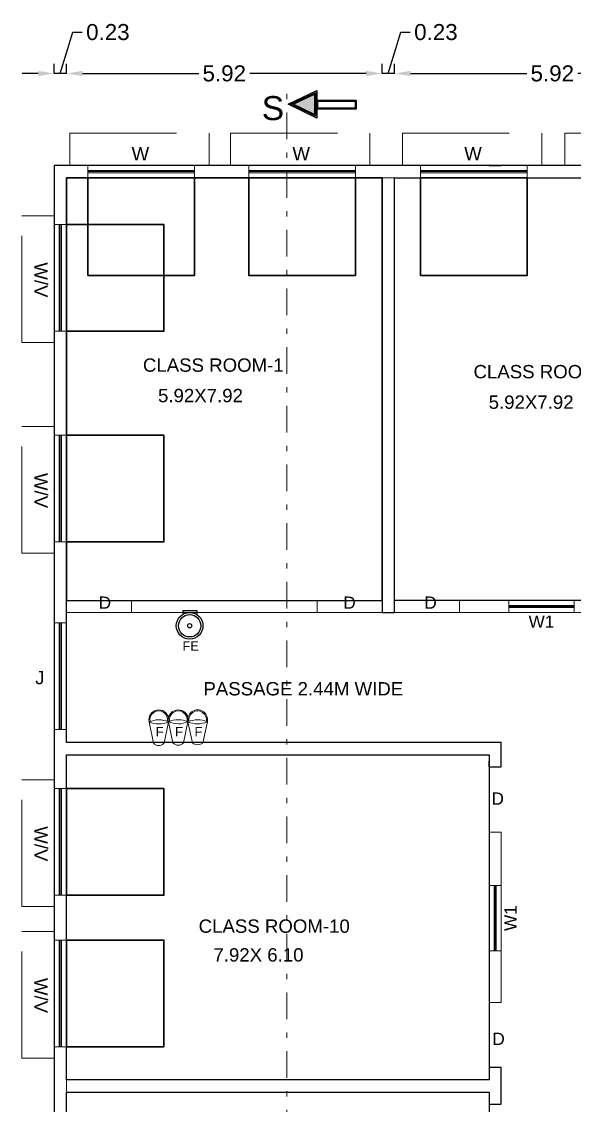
# Model space of a CAD drawing. Header units: metres. Extents: x -278 to 15491, y -352 to 277.
# Drawn here: x 15319.71 to 15330.07, y -315.54 to -295.23 of the extents above; entities that cross this region are included whole.
import ezdxf

# ---------------------------------------------------------------- set-up
doc = ezdxf.new("R2010")
doc.units = ezdxf.units.M
doc.header["$MEASUREMENT"] = 0
doc.linetypes.add('CABLIN', pattern=[0.35, 0.25, -0.1])
doc.linetypes.add('DASHDOT2', pattern=[0.5, 0.25, -0.125, 0, -0.125])
for name, color, linetype in [('0 @ 1', 7, 'Continuous'), ('BLK_1_FLR_1_REGULAR_ROOM_1', 117, 'Continuous'), ('BLK_1_FLR_2_CARPET_AREA', 25, 'Continuous'), ('BLK_1_FLR_2_REGULAR_ROOM_1', 117, 'Continuous')]:
    doc.layers.add(name, color=color, linetype=linetype)
doc.layers.add('BLK_1_FLR_2_BLT_UP_AREA', color=26, linetype='Continuous', plot=False)
doc.layers.add('BLK_1_FLR_2_ROOM_2_LIGHT_VENTILATION_1', color=232, linetype='Continuous', lineweight=30)
doc.styles.add('arial', font='arial.ttf')
doc.styles.add('M Arial', font='arial.ttf', dxfattribs={"height": 9})
doc.styles.get("Standard").update_dxf_attribs({"font": 'arial.ttf'})
doc.dimstyles.new('Annotative', dxfattribs={"dimscale": 0, "dimtxt": 0.3, "dimasz": 0.3, "dimexe": 0.18, "dimexo": 0.0625, "dimgap": 0.09, "dimtad": 0, "dimzin": 0, "dimdsep": 46, "dimtxsty": 'Standard', "dimcen": 0.09, "dimadec": 0, "dimazin": 0, "dimtfac": 1, "dimtofl": 0, "dimtmove": 0, "dimatfit": 3, "dimfxl": 0, "dimtolj": 1, "dimtzin": 0, "dimarcsym": 0})

# ---------------------------------------------------------------- blocks, each defined once
blk = doc.blocks.new('*D162')
at = {"color": 0, "lineweight": -2, "ltscale": 10}
for p, q in [((15326.696, -296.197), (15326.696, -296.017)), ((15332.616, -296.197), (15332.616, -296.017)), ((15326.996, -296.197), (15329.178, -296.197)), ((15332.316, -296.197), (15330.135, -296.197))]:
    blk.add_line(p, q, dxfattribs=at)
at = {"color": 0, "lineweight": 0, "ltscale": 10}
for points in [[(15326.996, -296.147), (15326.996, -296.247), (15326.696, -296.197)], [(15332.316, -296.147), (15332.316, -296.247), (15332.616, -296.197)]]:
    blk.add_solid(points, dxfattribs=at)
at = {"layer": 'Defpoints', "color": 0, "lineweight": 0, "ltscale": 10}
for p in [(15326.696, -296.197), (15326.696, -296.197), (15332.616, -296.197)]:
    blk.add_point(p, dxfattribs=at)
at = {"color": 0, "lineweight": 0, "ltscale": 10, "insert": (15329.656, -296.197), "char_height": 0.3, "attachment_point": 5}
blk.add_mtext('\\A1;5.92', dxfattribs=at)
blk = doc.blocks.new('*D163')
at = {"color": 0, "lineweight": -2, "ltscale": 10}
for p, q in [((15326.581, -296.197), (15326.814, -295.422)), ((15326.814, -295.422), (15326.994, -295.422)), ((15326.466, -296.197), (15326.466, -296.017)), ((15326.696, -296.197), (15326.696, -296.017)), ((15326.166, -296.197), (15325.866, -296.197)), ((15326.696, -296.197), (15326.466, -296.197)), ((15326.996, -296.197), (15327.296, -296.197))]:
    blk.add_line(p, q, dxfattribs=at)
at = {"color": 0, "lineweight": 0, "ltscale": 10}
for points in [[(15326.166, -296.147), (15326.166, -296.247), (15326.466, -296.197)], [(15326.996, -296.147), (15326.996, -296.247), (15326.696, -296.197)]]:
    blk.add_solid(points, dxfattribs=at)
at = {"layer": 'Defpoints', "color": 0, "lineweight": 0, "ltscale": 10}
for p in [(15326.466, -296.197), (15326.466, -296.197), (15326.696, -296.197)]:
    blk.add_point(p, dxfattribs=at)
at = {"color": 0, "lineweight": 0, "ltscale": 10, "insert": (15327.474, -295.422), "char_height": 0.3, "attachment_point": 5}
blk.add_mtext('\\A1;0.23', dxfattribs=at)
blk = doc.blocks.new('*D164')
at = {"color": 0, "lineweight": -2, "ltscale": 10}
for p, q in [((15320.546, -296.197), (15320.546, -296.017)), ((15326.466, -296.197), (15326.466, -296.017)), ((15320.846, -296.197), (15323.028, -296.197)), ((15326.166, -296.197), (15323.985, -296.197))]:
    blk.add_line(p, q, dxfattribs=at)
at = {"color": 0, "lineweight": 0, "ltscale": 10}
for points in [[(15320.846, -296.147), (15320.846, -296.247), (15320.546, -296.197)], [(15326.166, -296.147), (15326.166, -296.247), (15326.466, -296.197)]]:
    blk.add_solid(points, dxfattribs=at)
at = {"layer": 'Defpoints', "color": 0, "lineweight": 0, "ltscale": 10}
for p in [(15320.546, -296.197), (15320.546, -296.197), (15326.466, -296.197)]:
    blk.add_point(p, dxfattribs=at)
at = {"color": 0, "lineweight": 0, "ltscale": 10, "insert": (15323.506, -296.197), "char_height": 0.3, "attachment_point": 5}
blk.add_mtext('\\A1;5.92', dxfattribs=at)
blk = doc.blocks.new('*D165')
at = {"color": 0, "lineweight": -2, "ltscale": 10}
for p, q in [((15320.432, -296.197), (15320.665, -295.422)), ((15320.665, -295.422), (15320.845, -295.422)), ((15320.318, -296.197), (15320.318, -296.017)), ((15320.546, -296.197), (15320.546, -296.017)), ((15320.018, -296.197), (15319.718, -296.197)), ((15320.546, -296.197), (15320.318, -296.197)), ((15320.846, -296.197), (15321.146, -296.197))]:
    blk.add_line(p, q, dxfattribs=at)
at = {"color": 0, "lineweight": 0, "ltscale": 10}
for points in [[(15320.018, -296.147), (15320.018, -296.247), (15320.318, -296.197)], [(15320.846, -296.147), (15320.846, -296.247), (15320.546, -296.197)]]:
    blk.add_solid(points, dxfattribs=at)
at = {"layer": 'Defpoints', "color": 0, "lineweight": 0, "ltscale": 10}
for p in [(15320.318, -296.197), (15320.318, -296.197), (15320.546, -296.197)]:
    blk.add_point(p, dxfattribs=at)
at = {"color": 0, "lineweight": 0, "ltscale": 10, "insert": (15321.324, -295.422), "char_height": 0.3, "attachment_point": 5}
blk.add_mtext('\\A1;0.23', dxfattribs=at)
blk = doc.blocks.new('GRT')
for p, q in [((5950.794, 119.102), (5950.794, 118.996)), ((5951.195, 118.984), (5951.195, 119.09))]:
    blk.add_line(p, q)
at = {"linetype": 'ByBlock', "ltscale": 0.5}
blk.add_line((5950.794, 119.102), (5951.195, 119.102), dxfattribs=at)
for radius in [0.367, 0.308, 0.0591]:
    blk.add_circle((5950.985, 118.683), radius)
blk = doc.blocks.new('GRYTI')
at = {"lineweight": 0, "xscale": 0.6810746850801825, "yscale": 0.6810746850801825, "zscale": 0.6810746850801825}
blk.add_blockref('GRT', (11224.832, -379.269), dxfattribs=at)
at = {"lineweight": 0}
blk.add_text('FE', height=0.1703, dxfattribs=at).set_placement((15277.764, -298.902))
blk = doc.blocks.new('dryyi')
at = {"lineweight": -2, "ltscale": 10}
h = blk.add_hatch(color=1, dxfattribs=at)
h.dxf.hatch_style = 1
h.paths.add_polyline_path([(7748.02, 495.873), (7747.828, 496.277), (7747.635, 495.873)])
at = {"color": 1, "lineweight": -2, "ltscale": 10}
for points in [[(7747.571, 495.833), (7747.828, 496.369), (7748.084, 495.833)], [(7747.603, 495.853), (7747.828, 496.323), (7748.052, 495.853)], [(7747.635, 495.873), (7747.828, 496.277), (7748.02, 495.873)], [(7747.738, 495.832), (7747.905, 495.832), (7747.905, 495.096), (7747.738, 495.096)], [(7747.758, 495.812), (7747.885, 495.812), (7747.885, 495.116), (7747.758, 495.116)]]:
    blk.add_lwpolyline(points, close=True, dxfattribs=at)
blk = doc.blocks.new('GDFG')
at = {"lineweight": 0}
for p, q in [((5950.518, 117.918), (5950.628, 117.402)), ((5950.993, 117.919), (5950.884, 117.402)), ((5950.993, 117.92), (5951.103, 117.403)), ((5951.468, 117.921), (5951.358, 117.403)), ((5951.468, 117.919), (5951.577, 117.403)), ((5951.943, 117.92), (5951.833, 117.403))]:
    blk.add_line(p, q, dxfattribs=at)
for centre, radius, start, end in [((5950.756, 117.968), 0.243, 12.1056, 192.1056), ((5950.756, 117.968), 0.218, 349.6094, 190.4871), ((5951.231, 117.97), 0.243, 12.1056, 192.1056), ((5951.231, 117.969), 0.218, 349.6094, 190.4871), ((5951.705, 117.969), 0.243, 347.6799, 192.1056), ((5951.706, 117.968), 0.218, 349.6094, 190.4871), ((5950.757, 117.374), 0.594, 66.533, 113.6815), ((5950.757, 118.464), 0.594, 246.3185, 293.467), ((5951.232, 117.376), 0.594, 66.533, 113.6815), ((5951.232, 118.466), 0.594, 246.3185, 293.467), ((5950.756, 117.968), 0.243, 347.6799, 348.8895), ((5951.706, 117.375), 0.594, 66.533, 113.6815), ((5951.231, 117.97), 0.243, 347.6799, 348.3201), ((5951.706, 118.465), 0.594, 246.3185, 293.467)]:
    blk.add_arc(centre, radius, start, end, dxfattribs=at)
at = {"lineweight": 0, "char_height": 0.22858, "attachment_point": 1, "style": 'M Arial'}
for insert in [(5950.408, 117.791), (5950.883, 117.793), (5951.357, 117.792)]:
    blk.add_mtext_dynamic_manual_height_columns('{\\W3.054932; }F', width=0.69628, gutter_width=1.143, heights=[0], dxfattribs=dict(at, insert=insert))

msp = doc.modelspace()

# ---------------------------------------------------------------- linework, layer by layer
at = {"linetype": 'CABLIN', "lineweight": 0, "ltscale": 8}
for p, q in [((15320.611, -297.924), (15320.611, -297.314)), ((15320.611, -297.314), (15323.221, -297.314)), ((15323.221, -297.314), (15323.221, -297.924)), ((15323.626, -297.924), (15323.626, -297.314)), ((15323.626, -297.314), (15326.236, -297.314)), ((15326.236, -297.314), (15326.236, -297.924)), ((15326.847, -297.924), (15326.847, -297.314)), ((15326.847, -297.314), (15329.457, -297.314)), ((15329.457, -297.314), (15329.457, -297.924)), ((15329.888, -297.924), (15329.888, -297.314)), ((15329.888, -297.314), (15332.498, -297.314)), ((15319.708, -301.244), (15319.708, -298.868)), ((15319.708, -298.868), (15320.318, -298.868)), ((15320.318, -301.244), (15319.708, -301.244)), ((15319.708, -305.194), (15319.708, -302.819)), ((15319.708, -302.819), (15320.318, -302.819)), ((15320.318, -305.194), (15319.708, -305.194)), ((15319.708, -311.818), (15319.708, -309.443)), ((15319.708, -309.443), (15320.318, -309.443)), ((15320.318, -311.818), (15319.708, -311.818)), ((15319.708, -314.662), (15319.708, -312.286)), ((15319.708, -312.286), (15320.318, -312.286)), ((15320.318, -314.662), (15319.708, -314.662))]:
    msp.add_line(p, q, dxfattribs=at)
at = {"lineweight": 0}
for p, q in [((15361.02, -297.924), (15320.318, -297.924)), ((15320.318, -297.924), (15320.318, -327.944)), ((15328.471, -297.927), (15328.699, -297.927)), ((15320.546, -308.743), (15320.546, -298.152)), ((15338.764, -298.152), (15320.546, -298.152)), ((15326.466, -306.305), (15326.466, -298.152)), ((15326.696, -306.305), (15326.696, -298.152)), ((15321.766, -306.305), (15321.766, -306.076)), ((15325.246, -306.305), (15325.246, -306.076)), ((15327.916, -306.305), (15327.916, -306.076)), ((15328.699, -308.743), (15320.546, -308.743)), ((15328.699, -308.743), (15328.699, -309.2)), ((15320.546, -327.715), (15320.546, -308.972)), ((15328.471, -308.972), (15320.546, -308.972)), ((15328.471, -309.2), (15328.471, -308.972)), ((15328.469, -309.2), (15328.699, -309.2)), ((15328.469, -310.42), (15328.699, -310.42)), ((15328.471, -313.618), (15328.471, -310.42)), ((15328.699, -313.618), (15328.699, -310.42)), ((15328.471, -313.618), (15328.699, -313.618)), ((15328.471, -315.067), (15328.471, -314.838)), ((15328.471, -314.838), (15328.699, -314.838)), ((15328.699, -315.524), (15328.699, -314.838)), ((15328.471, -315.067), (15320.546, -315.067)), ((15328.471, -315.296), (15320.546, -315.296)), ((15328.471, -315.524), (15328.471, -315.296)), ((15328.469, -315.524), (15328.699, -315.524))]:
    msp.add_line(p, q, dxfattribs=at)
at = {"lineweight": 0, "ltscale": 10}
for p, q in [((15320.951, -298.152), (15320.951, -297.924)), ((15320.951, -298.018), (15322.951, -298.018)), ((15320.951, -298.038), (15322.951, -298.038)), ((15320.951, -298.058), (15322.951, -298.058)), ((15322.951, -298.152), (15322.951, -297.924)), ((15323.966, -298.152), (15323.966, -297.924)), ((15323.966, -298.018), (15325.966, -298.018)), ((15323.966, -298.038), (15325.966, -298.038)), ((15323.966, -298.058), (15325.966, -298.058)), ((15325.966, -298.152), (15325.966, -297.924)), ((15327.187, -298.152), (15327.187, -297.924)), ((15327.187, -298.018), (15329.187, -298.018)), ((15327.187, -298.038), (15329.187, -298.038)), ((15327.187, -298.058), (15329.187, -298.058)), ((15329.187, -298.152), (15329.187, -297.924)), ((15320.546, -299.03), (15320.318, -299.03)), ((15320.412, -301.03), (15320.412, -299.03)), ((15320.432, -301.03), (15320.432, -299.03)), ((15320.452, -301.03), (15320.452, -299.03)), ((15320.546, -301.03), (15320.318, -301.03)), ((15320.546, -302.98), (15320.318, -302.98)), ((15320.412, -304.98), (15320.412, -302.98)), ((15320.432, -304.98), (15320.432, -302.98)), ((15320.452, -304.98), (15320.452, -302.98)), ((15320.546, -304.98), (15320.318, -304.98)), ((15325.246, -306.076), (15321.766, -306.076)), ((15331.396, -306.076), (15327.916, -306.076)), ((15328.843, -306.076), (15328.843, -306.305)), ((15328.843, -306.171), (15330.063, -306.171)), ((15328.843, -306.191), (15330.063, -306.191)), ((15328.843, -306.211), (15330.063, -306.211)), ((15330.063, -306.076), (15330.063, -306.305)), ((15333.278, -306.305), (15320.548, -306.305)), ((15320.546, -306.497), (15320.318, -306.497)), ((15320.412, -308.497), (15320.412, -306.497)), ((15320.432, -308.497), (15320.432, -306.497)), ((15320.452, -308.497), (15320.452, -306.497)), ((15320.546, -308.497), (15320.318, -308.497)), ((15320.546, -309.605), (15320.318, -309.605)), ((15320.412, -311.605), (15320.412, -309.605)), ((15320.432, -311.605), (15320.432, -309.605)), ((15320.452, -311.605), (15320.452, -309.605)), ((15328.471, -311.425), (15328.699, -311.425)), ((15328.565, -312.645), (15328.565, -311.425)), ((15328.585, -312.645), (15328.585, -311.425)), ((15328.605, -312.645), (15328.605, -311.425)), ((15320.546, -311.605), (15320.318, -311.605)), ((15320.546, -312.448), (15320.318, -312.448)), ((15320.412, -314.448), (15320.412, -312.448)), ((15320.432, -314.448), (15320.432, -312.448)), ((15320.452, -314.448), (15320.452, -312.448)), ((15328.471, -312.645), (15328.699, -312.645)), ((15320.546, -314.448), (15320.318, -314.448))]:
    msp.add_line(p, q, dxfattribs=at)
at = {"linetype": 'DASHDOT2', "lineweight": 0, "ltscale": 2}
msp.add_lwpolyline([(15324.682, -329.331), (15324.682, -296.516)], dxfattribs=at)
at = {"color": 1, "lineweight": 0, "ltscale": 10}
for centre, radius, start, end in [((15322.278, -308.677), 0.123, 217.2061, 322.7939), ((15322.643, -308.659), 0.134, 222.9256, 317.0744), ((15323.007, -308.615), 0.168, 234.2866, 305.7134)]:
    msp.add_arc(centre, radius, start, end, dxfattribs=at)
at = {"layer": 'BLK_1_FLR_1_REGULAR_ROOM_1', "color": 3}
msp.add_lwpolyline([(15326.466, -298.152), (15320.546, -298.152), (15320.546, -306.076), (15326.466, -306.076)], close=True, dxfattribs=at)
at = {"layer": 'BLK_1_FLR_2_BLT_UP_AREA', "color": 26}
msp.add_lwpolyline([(15339.214, -327.944), (15339.214, -315.6), (15342.566, -315.6), (15342.566, -327.944), (15361.02, -327.944), (15361.02, -297.924), (15320.318, -297.924), (15320.318, -327.944)], close=True, dxfattribs=at)
at = {"layer": 'BLK_1_FLR_2_CARPET_AREA', "color": 15}
msp.add_lwpolyline([(15320.546, -321.391), (15320.546, -315.296), (15328.471, -315.296), (15328.471, -315.524), (15328.699, -315.524), (15328.699, -314.838), (15328.471, -314.838), (15328.471, -315.067), (15320.546, -315.067), (15320.546, -308.972), (15328.471, -308.972), (15328.469, -309.2), (15328.699, -309.2), (15328.699, -308.743), (15320.546, -308.743), (15320.546, -298.152), (15326.466, -298.152), (15326.466, -306.305), (15326.696, -306.305), (15326.696, -298.152), (15332.616, -298.152)], dxfattribs=at)
at = {"layer": 'BLK_1_FLR_2_REGULAR_ROOM_1', "color": 3}
for points in [[(15326.696, -298.152), (15332.616, -298.152), (15332.616, -306.076), (15326.696, -306.076)], [(15320.546, -308.972), (15328.471, -308.972), (15328.471, -315.067), (15320.546, -315.067)], [(15320.546, -315.296), (15328.471, -315.296), (15328.471, -321.391), (15320.546, -321.391)]]:
    msp.add_lwpolyline(points, close=True, dxfattribs=at)
at = {"layer": 'BLK_1_FLR_2_ROOM_2_LIGHT_VENTILATION_1', "color": 1}
for points in [[(15322.951, -298.152), (15320.951, -298.152), (15320.951, -299.982), (15322.951, -299.982)], [(15325.966, -298.152), (15323.966, -298.152), (15323.966, -299.982), (15325.966, -299.982)], [(15329.187, -298.152), (15327.187, -298.152), (15327.187, -299.982), (15329.187, -299.982)], [(15320.546, -299.03), (15320.546, -301.03), (15322.376, -301.03), (15322.376, -299.03)], [(15320.546, -302.98), (15320.546, -304.98), (15322.376, -304.98), (15322.376, -302.98)], [(15320.546, -309.605), (15320.546, -311.605), (15322.376, -311.605), (15322.376, -309.605)], [(15320.546, -312.448), (15320.546, -314.448), (15322.376, -314.448), (15322.376, -312.448)]]:
    msp.add_lwpolyline(points, close=True, dxfattribs=at)

# ---------------------------------------------------------------- block references
at = {"lineweight": -2, "rotation": 89.99999999999999}
msp.add_blockref('dryyi', (15821.073, -8044.603), dxfattribs=at)
at = {"lineweight": 0}
msp.add_blockref('GRYTI', (44.96, -8.116), dxfattribs=at)
at = {"lineweight": 0, "xscale": 0.7676134473131045, "yscale": 0.7676134473131045, "zscale": 0.7676134473131045}
msp.add_blockref('GDFG', (10754.398, -398.871), dxfattribs=at)

# ---------------------------------------------------------------- texts
at = {"style": 'arial'}
msp.add_text('S', height=0.45, dxfattribs=at).set_placement((15324.209, -297.071))
at = {"lineweight": 0}
for s, height, p in [('W', 0.25, (15321.769, -297.826)), ('W', 0.25, (15324.784, -297.826)), ('W', 0.25, (15328.005, -297.826)), ('CLASS ROOM-1', 0.25, (15321.981, -301.79)), ('CLASS ROOM-2', 0.25, (15328.179, -301.913)), ('5.92X7.92', 0.25, (15322.264, -302.361)), ('5.92X7.92', 0.25, (15328.463, -302.485)), ('D', 0.23, (15321.152, -306.234)), ('D', 0.23, (15325.738, -306.234)), ('D', 0.23, (15327.257, -306.234)), ('W1', 0.23, (15329.212, -306.591)), ('J', 0.25, (15319.961, -307.649)), ('PASSAGE 2.44M WIDE', 0.25, (15323.115, -307.859)), ('D', 0.23, (15328.517, -309.908)), ('CLASS ROOM-10', 0.25, (15323.026, -312.31)), ('7.92X 6.10', 0.25, (15323.303, -312.849)), ('D', 0.23, (15328.533, -314.414))]:
    msp.add_text(s, height=height, dxfattribs=at).set_placement(p)
for s, height, rotation, p in [('W/V', 0.25, 270, (15319.946, -299.738)), ('W/V', 0.25, 270, (15319.946, -303.688)), ('W/V', 0.25, 270, (15319.946, -310.312)), ('W1', 0.23, 90, (15328.986, -312.276)), ('W/V', 0.25, 270, (15319.946, -313.156))]:
    msp.add_text(s, height=height, rotation=rotation, dxfattribs=at).set_placement(p)

# ---------------------------------------------------------------- dimensions: what is measured, and where the dimension line sits
at = {"layer": '0 @ 1', "lineweight": 0, "ltscale": 10}
for base, p1, p2, picture, middle in [((15320.318, -296.197), (15320.546, -296.197), (15320.318, -296.197), '*D165', (15320.935, -295.422)), ((15326.466, -296.197), (15326.696, -296.197), (15326.466, -296.197), '*D163', (15327.084, -295.422)), ((15320.546, -296.197), (15326.466, -296.197), (15320.546, -296.197), '*D164', (15323.506, -296.197)), ((15326.696, -296.197), (15332.616, -296.197), (15326.696, -296.197), '*D162', (15329.656, -296.197))]:
    dim = msp.add_linear_dim(base=base, p1=p1, p2=p2, dimstyle='Annotative', override={"dimscale": 1, "dimtix": 0, "dimtofl": 0, "dimtmove": 1, "dimatfit": 3, "dimfxl": 7.5, "dimfxlon": 1, "dimarcsym": 1}, dxfattribs=at)
    dim.commit()
    dim.dimension.update_dxf_attribs({"geometry": picture, "text_midpoint": middle})

doc.saveas('drawing.dxf')
